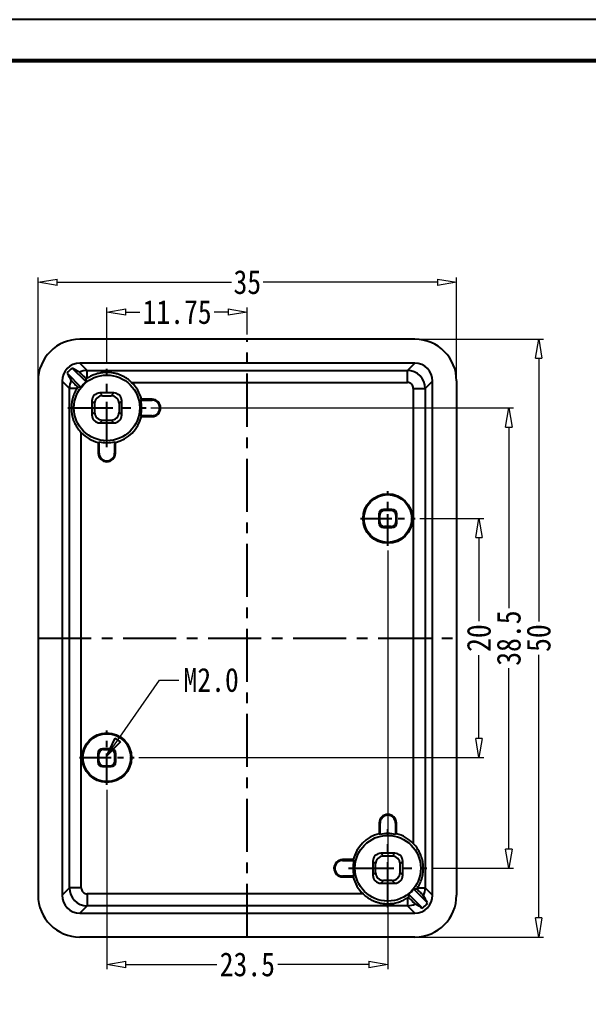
# Model space of a CAD drawing. Header units: millimetres. Extents: x -690 to 1788, y -2922 to -1928.
# Drawn here: x -596.3 to -548.7, y -2864.4 to -2782.8 of the extents above; entities that cross this region are included whole.
import ezdxf

# ---------------------------------------------------------------- set-up
doc = ezdxf.new("R2010")
doc.units = ezdxf.units.MM
doc.linetypes.add('CENTER', pattern=[50.8, 31.75, -6.35, 6.35, -6.35])
doc.layers.add('dim', color=3, linetype='Continuous', lineweight=9)
doc.layers.add('from', color=7, linetype='Continuous')
doc.styles.add('FFS', font='', dxfattribs={"width": 0.85})
doc.styles.get('FFS').set_extended_font_data('FangSong_GB2312')
doc.dimstyles.new('YanXiu', dxfattribs={"dimtxt": 2.5, "dimasz": 2.2, "dimexe": 1, "dimexo": 0.6, "dimgap": 0.66, "dimtad": 0, "dimzin": 9, "dimdsep": 46, "dimtxsty": 'FFS', "dimblk": 'CLOSEDBLANK', "dimcen": 0, "dimclrd": 256, "dimclre": 131, "dimclrt": 42, "dimazin": 0, "dimtfac": 1, "dimtofl": 0, "dimtmove": 0, "dimatfit": 3, "dimldrblk": 'CLOSEDBLANK', "dimfxl": 1, "dimlwd": 5, "dimlwe": 5, "dimarcsym": 0})

# ---------------------------------------------------------------- blocks, each defined once
blk = doc.blocks.new('_ClosedBlank')
at = {"color": 0, "linetype": 'ByBlock', "lineweight": -2}
for p, q in [((-1, 0.167), (0, 0)), ((-1, 0.167), (-1, -0.167)), ((0, 0), (-1, -0.167))]:
    blk.add_line(p, q, dxfattribs=at)
blk = doc.blocks.new('*D6')
at = {"layer": 'Defpoints', "color": 0, "transparency": 16777216}
for p in [(3711.599, -2319.623, 0), (3716.947, -2319.623), (3688.099, -2339.623, 0)]:
    blk.add_point(p, dxfattribs=at)
at = {"layer": 'dim', "color": 131, "lineweight": 5, "transparency": 16777216}
for p, q in [((3711.999, -2319.623), (3717.347, -2319.623)), ((3688.499, -2339.623), (3717.347, -2339.623))]:
    blk.add_line(p, q, dxfattribs=at)
at = {"layer": 'dim', "lineweight": 5, "transparency": 16777216}
for p, q in [((3716.947, -2321.223), (3716.947, -2328.208)), ((3716.947, -2338.023), (3716.947, -2331.038))]:
    blk.add_line(p, q, dxfattribs=at)
at = {"layer": 'dim', "lineweight": 5, "transparency": 16777216, "xscale": 1.6, "yscale": 1.6, "zscale": 1.6}
for p, rotation in [((3716.947, -2319.623), 90), ((3716.947, -2339.623), 270)]:
    blk.add_blockref('_ClosedBlank', p, dxfattribs=dict(at, rotation=rotation))
at = {"layer": 'dim', "color": 42, "transparency": 16777216, "insert": (3716.947, -2329.623), "char_height": 2, "attachment_point": 5, "rotation": 90, "style": 'FFS'}
blk.add_mtext('20', dxfattribs=at)
blk = doc.blocks.new('*D7')
at = {"layer": 'Defpoints', "color": 0, "transparency": 16777216}
for p in [(3689.097, -2310.373, 0), (3719.447, -2310.373), (3712.597, -2348.873, 0)]:
    blk.add_point(p, dxfattribs=at)
at = {"layer": 'dim', "color": 131, "lineweight": 5, "transparency": 16777216}
for p, q in [((3689.497, -2310.373), (3719.847, -2310.373)), ((3712.997, -2348.873), (3719.847, -2348.873))]:
    blk.add_line(p, q, dxfattribs=at)
at = {"layer": 'dim', "lineweight": 5, "transparency": 16777216}
for p, q in [((3719.447, -2311.973), (3719.447, -2327.119)), ((3719.447, -2347.273), (3719.447, -2332.127))]:
    blk.add_line(p, q, dxfattribs=at)
at = {"layer": 'dim', "lineweight": 5, "transparency": 16777216, "xscale": 1.6, "yscale": 1.6, "zscale": 1.6}
for p, rotation in [((3719.447, -2310.373), 90), ((3719.447, -2348.873), 270)]:
    blk.add_blockref('_ClosedBlank', p, dxfattribs=dict(at, rotation=rotation))
at = {"layer": 'dim', "color": 42, "transparency": 16777216, "insert": (3719.447, -2329.623), "char_height": 2, "attachment_point": 5, "rotation": 90, "style": 'FFS'}
blk.add_mtext('38.5', dxfattribs=at)
blk = doc.blocks.new('*D8')
at = {"layer": 'Defpoints', "color": 0, "transparency": 16777216}
for p in [(3711.576, -2304.623, 0), (3721.947, -2304.623), (3711.576, -2354.623, 0)]:
    blk.add_point(p, dxfattribs=at)
at = {"layer": 'dim', "color": 131, "lineweight": 5, "transparency": 16777216}
for p, q in [((3711.975, -2304.623), (3722.347, -2304.623)), ((3711.975, -2354.623), (3722.347, -2354.623))]:
    blk.add_line(p, q, dxfattribs=at)
at = {"layer": 'dim', "lineweight": 5, "transparency": 16777216}
for p, q in [((3721.947, -2306.223), (3721.947, -2328.222)), ((3721.947, -2353.023), (3721.947, -2331.025))]:
    blk.add_line(p, q, dxfattribs=at)
at = {"layer": 'dim', "lineweight": 5, "transparency": 16777216, "xscale": 1.6, "yscale": 1.6, "zscale": 1.6}
for p, rotation in [((3721.947, -2304.623), 90), ((3721.947, -2354.623), 270)]:
    blk.add_blockref('_ClosedBlank', p, dxfattribs=dict(at, rotation=rotation))
at = {"layer": 'dim', "color": 42, "transparency": 16777216, "insert": (3721.947, -2329.623), "char_height": 2, "attachment_point": 5, "rotation": 90, "style": 'FFS'}
blk.add_mtext('50', dxfattribs=at)
blk = doc.blocks.new('*D9')
at = {"layer": 'Defpoints', "color": 0, "transparency": 16777216}
for p in [(3697.572, -2302.361), (3697.572, -2304.623, 0), (3685.822, -2307.098, 0)]:
    blk.add_point(p, dxfattribs=at)
at = {"layer": 'dim', "color": 131, "lineweight": 5, "transparency": 16777216}
for p, q in [((3685.822, -2306.699), (3685.822, -2301.962)), ((3697.572, -2304.223), (3697.572, -2301.962))]:
    blk.add_line(p, q, dxfattribs=at)
at = {"layer": 'dim', "lineweight": 5, "transparency": 16777216}
for p, q in [((3687.422, -2302.361), (3688.587, -2302.361)), ((3695.972, -2302.361), (3694.808, -2302.361))]:
    blk.add_line(p, q, dxfattribs=at)
at = {"layer": 'dim', "lineweight": 5, "transparency": 16777216, "xscale": 1.6, "yscale": 1.6, "zscale": 1.6, "rotation": 180}
blk.add_blockref('_ClosedBlank', (3685.822, -2302.361), dxfattribs=at)
at = {"layer": 'dim', "lineweight": 5, "transparency": 16777216, "xscale": 1.6, "yscale": 1.6, "zscale": 1.6}
blk.add_blockref('_ClosedBlank', (3697.572, -2302.361), dxfattribs=at)
at = {"layer": 'dim', "color": 42, "transparency": 16777216, "insert": (3691.697, -2302.361), "char_height": 2, "attachment_point": 5, "style": 'FFS'}
blk.add_mtext('11.75', dxfattribs=at)
blk = doc.blocks.new('*D10')
at = {"layer": 'Defpoints', "color": 0, "transparency": 16777216}
for p in [(3715.072, -2299.861), (3680.072, -2308.12, 0), (3715.072, -2308.12, 0)]:
    blk.add_point(p, dxfattribs=at)
at = {"layer": 'dim', "color": 131, "lineweight": 5, "transparency": 16777216}
for p, q in [((3680.072, -2307.72), (3680.072, -2299.462)), ((3715.072, -2307.72), (3715.072, -2299.462))]:
    blk.add_line(p, q, dxfattribs=at)
at = {"layer": 'dim', "lineweight": 5, "transparency": 16777216}
for p, q in [((3681.672, -2299.861), (3696.244, -2299.861)), ((3713.472, -2299.861), (3698.9, -2299.861))]:
    blk.add_line(p, q, dxfattribs=at)
at = {"layer": 'dim', "lineweight": 5, "transparency": 16777216, "xscale": 1.6, "yscale": 1.6, "zscale": 1.6, "rotation": 180}
blk.add_blockref('_ClosedBlank', (3680.072, -2299.861), dxfattribs=at)
at = {"layer": 'dim', "lineweight": 5, "transparency": 16777216, "xscale": 1.6, "yscale": 1.6, "zscale": 1.6}
blk.add_blockref('_ClosedBlank', (3715.072, -2299.861), dxfattribs=at)
at = {"layer": 'dim', "color": 42, "transparency": 16777216, "insert": (3697.572, -2299.861), "char_height": 2, "attachment_point": 5, "style": 'FFS'}
blk.add_mtext('35', dxfattribs=at)
blk = doc.blocks.new('*D11')
at = {"layer": 'Defpoints', "color": 0, "transparency": 16777216}
for p in [(3709.322, -2321.9, 0), (3685.822, -2341.9, 0), (3709.322, -2356.922)]:
    blk.add_point(p, dxfattribs=at)
at = {"layer": 'dim', "color": 131, "lineweight": 5, "transparency": 16777216}
for p, q in [((3709.322, -2322.3), (3709.322, -2357.321)), ((3685.822, -2342.3), (3685.822, -2357.321))]:
    blk.add_line(p, q, dxfattribs=at)
at = {"layer": 'dim', "lineweight": 5, "transparency": 16777216}
for p, q in [((3687.422, -2356.922), (3695.022, -2356.922)), ((3707.722, -2356.922), (3700.122, -2356.922))]:
    blk.add_line(p, q, dxfattribs=at)
at = {"layer": 'dim', "lineweight": 5, "transparency": 16777216, "xscale": 1.6, "yscale": 1.6, "zscale": 1.6, "rotation": 180}
blk.add_blockref('_ClosedBlank', (3685.822, -2356.922), dxfattribs=at)
at = {"layer": 'dim', "lineweight": 5, "transparency": 16777216, "xscale": 1.6, "yscale": 1.6, "zscale": 1.6}
blk.add_blockref('_ClosedBlank', (3709.322, -2356.922), dxfattribs=at)
at = {"layer": 'dim', "color": 42, "transparency": 16777216, "insert": (3697.572, -2356.922), "char_height": 2, "attachment_point": 5, "style": 'FFS'}
blk.add_mtext('23.5', dxfattribs=at)
blk = doc.blocks.new('*u22')
at = {"color": 7, "linetype": 'Continuous'}
for p, q in [((14.003, 25, 0), (-14.003, 25, 0)), ((14, 22.998, 0), (-14, 22.998, 0)), ((-13.386, 22.385, 0), (-14, 22.998, 0)), ((13.386, 22.385, 0), (14, 22.998, 0)), ((-15.08, 22.144, 0), (-13.925, 20.989, 0)), ((-13.489, 21.425, 0), (-14.644, 22.58, 0)), ((-13.386, 22.385, 0), (13.386, 22.385, 0)), ((-13.386, 21.736, 0), (-13.386, 22.385, 0)), ((13.386, 21.386, 0), (13.386, 22.385, 0)), ((-17.5, 21.503, 0), (-17.5, -21.503, 0)), ((-15.498, 21.5, 0), (-15.498, -21.5, 0)), ((-14.885, 20.886, 0), (-15.498, 21.5, 0)), ((-9.676, 21.386, 0), (13.386, 21.386, 0)), ((14.885, 20.886, 0), (15.498, 21.5, 0)), ((15.498, -21.5, 0), (15.498, 21.5, 0)), ((17.5, 21.503, 0), (17.5, -21.503, 0)), ((-14.236, 20.886, 0), (-14.885, 20.886, 0)), ((-14.885, -20.886, 0), (-14.885, 20.886, 0)), ((-11.164, 20.5, 0), (-12.336, 20.5, 0)), ((-12.336, 20.5, 0), (-12.109, 20.273, 0)), ((-11.164, 20.5, 0), (-11.391, 20.273, 0)), ((13.886, 20.886, 0), (14.885, 20.886, 0)), ((13.886, 20.886, 0), (13.886, -17.176, 0)), ((14.885, 20.886, 0), (14.885, -20.886, 0)), ((-13, 19.836, 0), (-13, 18.664, 0)), ((-13, 19.836, 0), (-12.773, 19.609, 0)), ((-12.773, 19.609, 0), (-12.773, 18.891, 0)), ((-12.109, 20.273, 0), (-11.391, 20.273, 0)), ((-10.5, 19.836, 0), (-10.727, 19.609, 0)), ((-10.727, 19.609, 0), (-10.727, 18.891, 0)), ((-10.5, 18.664, 0), (-10.5, 19.836, 0)), ((-8.917, 19.9, 0), (-7.97, 19.9, 0)), ((-7.97, 19.97, 0), (-8.861, 19.97, 0)), ((-7.97, 19.9, 0), (-7.97, 19.97, 0)), ((-13, 18.664, 0), (-12.773, 18.891, 0)), ((-10.5, 18.664, 0), (-10.727, 18.891, 0)), ((-12.336, 18, 0), (-12.109, 18.227, 0)), ((-12.336, 18, 0), (-11.164, 18, 0)), ((-12.109, 18.227, 0), (-11.391, 18.227, 0)), ((-11.164, 18, 0), (-11.391, 18.227, 0)), ((-7.97, 18.6, 0), (-8.917, 18.6, 0)), ((-8.861, 18.53, 0), (-7.97, 18.53, 0)), ((-7.97, 18.6, 0), (-7.97, 18.53, 0)), ((-13.886, -20.886, 0), (-13.886, 17.176, 0)), ((-12.47, 16.361, 0), (-12.47, 15.47, 0)), ((-12.4, 15.47, 0), (-12.4, 16.417, 0)), ((-11.1, 16.417, 0), (-11.1, 15.47, 0)), ((-11.03, 15.47, 0), (-11.03, 16.361, 0)), ((-12.4, 15.47, 0), (-12.47, 15.47, 0)), ((-11.1, 15.47, 0), (-11.03, 15.47, 0)), ((11.399, 10.75, 0), (11.468, 10.68, 0)), ((12.101, 10.75, 0), (11.399, 10.75, 0)), ((12.032, 10.68, 0), (11.468, 10.68, 0)), ((12.101, 10.75, 0), (12.032, 10.68, 0)), ((11, 10.351, 0), (11.07, 10.282, 0)), ((11, 10.351, 0), (11, 9.649, 0)), ((11.07, 10.282, 0), (11.07, 9.718, 0)), ((12.5, 10.351, 0), (12.43, 10.282, 0)), ((12.43, 10.282, 0), (12.43, 9.718, 0)), ((12.5, 9.649, 0), (12.5, 10.351, 0)), ((11, 9.649, 0), (11.07, 9.718, 0)), ((11.399, 9.25, 0), (11.468, 9.32, 0)), ((11.399, 9.25, 0), (12.101, 9.25, 0)), ((12.032, 9.32, 0), (11.468, 9.32, 0)), ((12.101, 9.25, 0), (12.032, 9.32, 0)), ((12.5, 9.649, 0), (12.43, 9.718, 0)), ((-12.5, -9.649, 0), (-12.5, -10.351, 0)), ((-12.5, -9.649, 0), (-12.43, -9.718, 0)), ((-12.43, -10.282, 0), (-12.43, -9.718, 0)), ((-11.399, -9.25, 0), (-12.101, -9.25, 0)), ((-12.101, -9.25, 0), (-12.032, -9.32, 0)), ((-12.032, -9.32, 0), (-11.468, -9.32, 0)), ((-11.399, -9.25, 0), (-11.468, -9.32, 0)), ((-11, -9.649, 0), (-11.07, -9.718, 0)), ((-11.07, -10.282, 0), (-11.07, -9.718, 0)), ((-11, -10.351, 0), (-11, -9.649, 0)), ((-12.5, -10.351, 0), (-12.43, -10.282, 0)), ((-11, -10.351, 0), (-11.07, -10.282, 0)), ((-12.101, -10.75, 0), (-12.032, -10.68, 0)), ((-12.101, -10.75, 0), (-11.399, -10.75, 0)), ((-12.032, -10.68, 0), (-11.468, -10.68, 0)), ((-11.399, -10.75, 0), (-11.468, -10.68, 0)), ((11.03, -15.47, 0), (11.03, -16.361, 0)), ((11.03, -15.47, 0), (11.1, -15.47, 0)), ((11.1, -16.417, 0), (11.1, -15.47, 0)), ((12.4, -15.47, 0), (12.4, -16.417, 0)), ((12.47, -15.47, 0), (12.4, -15.47, 0)), ((12.47, -16.361, 0), (12.47, -15.47, 0)), ((7.97, -18.6, 0), (7.97, -18.53, 0)), ((8.861, -18.53, 0), (7.97, -18.53, 0)), ((7.97, -18.6, 0), (8.917, -18.6, 0)), ((10.5, -18.664, 0), (10.727, -18.891, 0)), ((10.5, -18.664, 0), (10.5, -19.836, 0)), ((11.164, -18, 0), (11.391, -18.227, 0)), ((12.336, -18, 0), (11.164, -18, 0)), ((12.109, -18.227, 0), (11.391, -18.227, 0)), ((12.336, -18, 0), (12.109, -18.227, 0)), ((13, -18.664, 0), (12.773, -18.891, 0)), ((13, -19.836, 0), (13, -18.664, 0)), ((10.727, -19.609, 0), (10.727, -18.891, 0)), ((12.773, -19.609, 0), (12.773, -18.891, 0)), ((7.97, -19.9, 0), (7.97, -19.97, 0)), ((8.917, -19.9, 0), (7.97, -19.9, 0)), ((7.97, -19.97, 0), (8.861, -19.97, 0)), ((10.5, -19.836, 0), (10.727, -19.609, 0)), ((11.164, -20.5, 0), (11.391, -20.273, 0)), ((12.109, -20.273, 0), (11.391, -20.273, 0)), ((12.336, -20.5, 0), (12.109, -20.273, 0)), ((13, -19.836, 0), (12.773, -19.609, 0)), ((-14.885, -20.886, 0), (-15.498, -21.5, 0)), ((-13.886, -20.886, 0), (-14.885, -20.886, 0)), ((11.164, -20.5, 0), (12.336, -20.5, 0)), ((15.08, -22.144, 0), (13.925, -20.989, 0)), ((14.236, -20.886, 0), (14.885, -20.886, 0)), ((14.885, -20.886, 0), (15.498, -21.5, 0)), ((-13.386, -21.386, 0), (-13.386, -22.385, 0)), ((9.676, -21.386, 0), (-13.386, -21.386, 0)), ((13.386, -21.736, 0), (13.386, -22.385, 0)), ((13.489, -21.425, 0), (14.644, -22.58, 0)), ((-13.386, -22.385, 0), (-14, -22.998, 0)), ((13.386, -22.385, 0), (-13.386, -22.385, 0)), ((13.386, -22.385, 0), (14, -22.998, 0)), ((-14, -22.998, 0), (14, -22.998, 0)), ((14.003, -25, 0), (-14.003, -25, 0))]:
    blk.add_line(p, q, dxfattribs=at)
at = {"color": 1, "linetype": 'CENTER', "ltscale": 0.14}
for p, q in [((0, -25), (0, 25)), ((-17.5, 0), (17.5, 0))]:
    blk.add_line(p, q, dxfattribs=at)
at = {"color": 1, "linetype": 'CENTER', "ltscale": 0.119077}
for p, q in [((-11.75, 15.975), (-11.75, 22.525)), ((-15.025, 19.25), (-8.475, 19.25)), ((11.75, -22.525), (11.75, -15.975)), ((8.475, -19.25), (15.025, -19.25))]:
    blk.add_line(p, q, dxfattribs=at)
at = {"color": 1, "linetype": 'CENTER', "ltscale": 0.082793}
for p, q in [((11.75, 7.723), (11.75, 12.277)), ((9.473, 10), (14.027, 10)), ((-11.75, -12.277), (-11.75, -7.723)), ((-14.027, -10), (-9.473, -10))]:
    blk.add_line(p, q, dxfattribs=at)
at = {"color": 7, "linetype": 'Continuous'}
for centre, radius in [((-11.75, 19.25, 0), 2.75), ((11.75, 10, 0), 2.07), ((11.75, 10, 0), 2), ((-11.75, -10, 0), 2.07), ((-11.75, -10, 0), 2), ((11.75, -19.25, 0), 2.75)]:
    blk.add_circle(centre, radius, dxfattribs=at)
for centre, radius, start, end in [((-13.384, 20.885, 0), 1.5, 90.07074, 116.2067), ((13.384, 20.884, 0), 1.501, 0.07662, 89.9238), ((-13.385, 20.884, 0), 1.5, 153.79445, 179.92854), ((-11.75, 19.25, 0), 2.785, 128.65044, 141.34956), ((-11.801, 19.309, 0), 2.898, 123.15582, 125.17794), ((-11.75, 19.25, 0), 2.977, 13.99284, 45.84712), ((13.387, 20.887, 0), 0.499, 359.97921, 90.02079), ((-11.809, 19.301, 0), 2.898, 144.82207, 146.84423), ((-13.461, 12.621, 0), 8.381, 93.17086, 94.90196), ((-16.362, 25.83, 0), 9.518, 321.46222, 321.99754), ((-11.75, 19.25, 0), 2.907, 347.07997, 12.92003), ((-7.97, 19.25, 0), 0.72, 270, 90), ((-7.97, 19.25, 0), 0.65, 270, 90), ((-11.75, 19.25, 0), 2.977, 283.99284, 346.00716), ((-16.332, 12.693, 0), 9.481, 38.00139, 38.53885), ((-11.75, 19.25, 0), 2.977, 224.15288, 256.00716), ((-18.307, 23.832, 0), 9.481, 308.00139, 308.53885), ((-11.75, 19.25, 0), 2.907, 257.07997, 282.92003), ((-5.17, 23.862, 0), 9.518, 231.46222, 231.99754), ((-11.75, 15.47, 0), 0.72, 180, 0), ((-11.75, 15.47, 0), 0.65, 180, 0), ((11.75, -15.47, 0), 0.72, 0, 180), ((11.75, -15.47, 0), 0.65, 0, 180), ((11.75, -19.25, 0), 2.977, 103.99284, 166.00716), ((5.17, -23.862, 0), 9.518, 51.46222, 51.99754), ((11.75, -19.25, 0), 2.907, 77.07997, 102.92003), ((18.307, -23.832, 0), 9.481, 128.00139, 128.53885), ((11.75, -19.25, 0), 2.977, 44.15288, 76.00716), ((7.97, -19.25, 0), 0.72, 90, 270), ((7.97, -19.25, 0), 0.65, 90, 270), ((11.75, -19.25, 0), 2.907, 167.07997, 192.92003), ((16.332, -12.693, 0), 9.481, 218.00139, 218.53885), ((16.362, -25.83, 0), 9.518, 141.46222, 141.99754), ((11.75, -19.25, 0), 2.977, 193.99284, 225.84712), ((-13.384, -20.884, 0), 1.501, 180.07661, 269.92381), ((-13.387, -20.887, 0), 0.499, 179.97829, 270.02171), ((11.75, -19.25, 0), 2.785, 308.65044, 321.34956), ((13.461, -12.621, 0), 8.381, 273.17086, 274.90196), ((11.809, -19.301, 0), 2.898, 324.82207, 326.84423), ((13.385, -20.884, 0), 1.5, 333.79444, 359.92854), ((11.801, -19.309, 0), 2.898, 303.15582, 305.17794), ((13.384, -20.885, 0), 1.5, 270.07074, 296.2067)]:
    blk.add_arc(centre, radius, start, end, dxfattribs=at)
for centre, major_axis, ratio, start_param, end_param in [((-13.997, 21.497, 0), (2.48, -2.48), 0.998099, 2.357146, 3.926039), ((13.997, 21.497, 0), (-2.48, -2.48), 0.998099, 2.357146, 3.926039), ((-13.997, 21.497, 0), (1.063, -1.063), 0.998099, 2.357146, 3.926039), ((13.997, 21.497, 0), (-1.063, -1.063), 0.998099, 2.357146, 3.926039), ((-13.822, 21.322, 0), (1.063, -1.063), 0.998099, 2.934792, 3.348393), ((-14.592, 22.092, 0), (-2.873, 4.925), 0.069347, 1.519835, 1.641272), ((-14.592, 22.092, 0), (-4.925, 2.873), 0.069347, -1.641272, -1.519835), ((-12.335, 19.835, 0), (-0.47, 0.47), 0.999695, -0.785246, 0.785246), ((-11.165, 19.835, 0), (0.47, 0.47), 0.999695, -0.785246, 0.785246), ((-12.108, 19.608, 0), (-0.47, 0.47), 0.999695, -0.785246, 0.785246), ((-11.392, 19.608, 0), (0.47, 0.47), 0.999695, -0.785246, 0.785246), ((-12.108, 18.892, 0), (-0.47, -0.47), 0.999695, -0.785246, 0.785246), ((-11.392, 18.892, 0), (0.47, -0.47), 0.999695, -0.785246, 0.785246), ((-12.335, 18.665, 0), (0.47, 0.47), 0.999695, 2.356347, 3.926839), ((-11.165, 18.665, 0), (-0.47, 0.47), 0.999695, -3.926839, -2.356347), ((11.399, 10.351, 0), (-0.282, 0.282), 0.999695, -0.785246, 0.785246), ((11.469, 10.281, 0), (-0.282, 0.282), 0.999695, -0.785246, 0.785246), ((12.031, 10.281, 0), (0.282, 0.282), 0.999695, -0.785246, 0.785246), ((12.101, 10.351, 0), (0.282, 0.282), 0.999695, -0.785246, 0.785246), ((11.399, 9.649, 0), (0.282, 0.282), 0.999695, 2.356347, 3.926839), ((11.469, 9.719, 0), (-0.282, -0.282), 0.999695, -0.785246, 0.785246), ((12.031, 9.719, 0), (0.282, -0.282), 0.999695, -0.785246, 0.785246), ((12.101, 9.649, 0), (-0.282, 0.282), 0.999695, -3.926839, -2.356347), ((-12.101, -9.649, 0), (-0.282, 0.282), 0.999695, -0.785246, 0.785246), ((-12.031, -9.719, 0), (-0.282, 0.282), 0.999695, -0.785246, 0.785246), ((-11.469, -9.719, 0), (0.282, 0.282), 0.999695, -0.785246, 0.785246), ((-11.399, -9.649, 0), (0.282, 0.282), 0.999695, -0.785246, 0.785246), ((-12.101, -10.351, 0), (0.282, 0.282), 0.999695, 2.356347, 3.926839), ((-12.031, -10.281, 0), (-0.282, -0.282), 0.999695, -0.785246, 0.785246), ((-11.469, -10.281, 0), (0.282, -0.282), 0.999695, -0.785246, 0.785246), ((-11.399, -10.351, 0), (-0.282, 0.282), 0.999695, -3.926839, -2.356347), ((11.165, -18.665, 0), (-0.47, 0.47), 0.999695, -0.785246, 0.785246), ((11.392, -18.892, 0), (-0.47, 0.47), 0.999695, -0.785246, 0.785246), ((12.108, -18.892, 0), (0.47, 0.47), 0.999695, -0.785246, 0.785246), ((12.335, -18.665, 0), (0.47, 0.47), 0.999695, -0.785246, 0.785246), ((11.165, -19.835, 0), (0.47, 0.47), 0.999695, 2.356347, 3.926839), ((11.392, -19.608, 0), (-0.47, -0.47), 0.999695, -0.785246, 0.785246), ((12.108, -19.608, 0), (0.47, -0.47), 0.999695, -0.785246, 0.785246), ((12.335, -19.835, 0), (-0.47, 0.47), 0.999695, -3.926839, -2.356347), ((-13.997, -21.497, 0), (2.48, 2.48), 0.998099, 2.357146, 3.926039), ((-13.997, -21.497, 0), (1.063, 1.063), 0.998099, 2.357146, 3.926039), ((13.997, -21.497, 0), (-1.063, 1.063), 0.998099, 2.357146, 3.926039), ((13.997, -21.497, 0), (-2.48, 2.48), 0.998099, 2.357146, 3.926039), ((14.592, -22.092, 0), (-2.873, 4.925), 0.069347, -1.621758, -1.50032), ((14.592, -22.092, 0), (-4.925, 2.873), 0.069347, 1.50032, 1.621758), ((13.822, -21.322, 0), (-1.063, 1.063), 0.998099, 2.934792, 3.348393)]:
    blk.add_ellipse(centre, major_axis=major_axis, ratio=ratio, start_param=start_param, end_param=end_param, dxfattribs=at)
for points, start_tangent, end_tangent in [([(-13.472, 21.678, 0), (-13.597, 21.802, 0), (-13.726, 21.928, 0), (-13.847, 22.046, 0), (-13.947, 22.141, 0), (-14.015, 22.204, 0), (-14.047, 22.231, 0)], (-0.710074, 0.704127), (-0.861251, 0.50818)), ([(-11.75, 22.219, 0), (-11.988, 22.21, 0), (-12.215, 22.183, 0), (-12.43, 22.142, 0), (-12.635, 22.087, 0), (-12.832, 22.019, 0), (-13.022, 21.938, 0), (-13.207, 21.844, 0), (-13.386, 21.736, 0)], (-1, 0), (-0.837194, -0.546906)), ([(-9.676, 21.386, 0), (-9.918, 21.596, 0), (-10.174, 21.774, 0), (-10.428, 21.915, 0), (-10.68, 22.024, 0), (-10.935, 22.108, 0), (-11.199, 22.169, 0), (-11.471, 22.206, 0), (-11.75, 22.219, 0)], (-0.717484, 0.696575), (-1, 0)), ([(-14.731, 21.547, 0), (-14.704, 21.515, 0), (-14.641, 21.447, 0), (-14.546, 21.347, 0), (-14.428, 21.226, 0), (-14.302, 21.097, 0), (-14.178, 20.972, 0)], (0.50818, -0.861251), (0.704127, -0.710074)), ([(-13.489, 21.425, 0), (-13.484, 21.509, 0), (-13.478, 21.593, 0), (-13.472, 21.678, 0)], (0.055382, 0.998465), (0.084302, 0.99644)), ([(-14.236, 20.886, 0), (-14.473, 20.445, 0), (-14.622, 20.012, 0), (-14.702, 19.574, 0), (-14.717, 19.132, 0), (-14.667, 18.691, 0), (-14.555, 18.268, 0), (-14.381, 17.861, 0), (-14.15, 17.49, 0), (-13.886, 17.176, 0)], (-0.546905, -0.837195), (0.696575, -0.717484)), ([(14.236, -20.886, 0), (14.473, -20.445, 0), (14.622, -20.012, 0), (14.702, -19.574, 0), (14.717, -19.132, 0), (14.667, -18.691, 0), (14.555, -18.268, 0), (14.381, -17.861, 0), (14.15, -17.49, 0), (13.886, -17.176, 0)], (0.546905, 0.837195), (-0.696575, 0.717484)), ([(14.731, -21.547, 0), (14.704, -21.515, 0), (14.641, -21.447, 0), (14.546, -21.347, 0), (14.428, -21.226, 0), (14.302, -21.097, 0), (14.178, -20.972, 0)], (-0.50818, 0.861251), (-0.704127, 0.710074)), ([(9.676, -21.386, 0), (9.918, -21.596, 0), (10.174, -21.774, 0), (10.428, -21.915, 0), (10.68, -22.024, 0), (10.935, -22.108, 0), (11.199, -22.169, 0), (11.471, -22.206, 0), (11.75, -22.219, 0)], (0.717484, -0.696575), (1, 0)), ([(11.75, -22.219, 0), (11.988, -22.21, 0), (12.215, -22.183, 0), (12.43, -22.142, 0), (12.635, -22.087, 0), (12.832, -22.019, 0), (13.022, -21.938, 0), (13.207, -21.844, 0), (13.386, -21.736, 0)], (1, 0), (0.837194, 0.546906)), ([(13.489, -21.425, 0), (13.484, -21.509, 0), (13.478, -21.593, 0), (13.472, -21.678, 0)], (-0.055382, -0.998465), (-0.084302, -0.99644)), ([(13.472, -21.678, 0), (13.597, -21.802, 0), (13.726, -21.928, 0), (13.847, -22.046, 0), (13.947, -22.141, 0), (14.015, -22.204, 0), (14.047, -22.231, 0)], (0.710074, -0.704127), (0.861251, -0.50818))]:
    blk.add_spline(points, degree=3, dxfattribs=dict(at, start_tangent=start_tangent, end_tangent=end_tangent))
at = {"layer": 'dim', "color": 42, "insert": (-5.339, -3.511, 0), "char_height": 2, "attachment_point": 4, "style": 'FFS'}
blk.add_mtext('M2.0', dxfattribs=at)
at = {"layer": 'dim'}
for base, p1, p2, picture, middle in [((17.5, 29.762, 0), (-17.5, 21.503, 0), (17.5, 21.503, 0), '*D10', (0, 29.762, 0)), ((0, 27.262, 0), (-11.75, 22.525), (0, 25, 0), '*D9', (-5.875, 27.262, 0)), ((11.75, -27.298, 0), (-11.75, -12.277), (11.75, 7.723), '*D11', (0, -27.298, 0))]:
    dim = blk.add_linear_dim(base=base, p1=p1, p2=p2, dimstyle='YanXiu', override={"dimtxt": 2, "dimasz": 1.6, "dimexe": 0.3998, "dimexo": 0.3998, "dimgap": 0.3998}, dxfattribs=at)
    dim.commit()
    dim.dimension.update_dxf_attribs({"geometry": picture, "text_midpoint": middle, "insert": (-3697.572, 2329.623)})
for base, p1, p2, picture, middle in [((24.375, 25, 0), (14.003, -25, 0), (14.003, 25, 0), '*D8', (24.375, 0, 0)), ((21.875, 19.25, 0), (15.025, -19.25), (-8.475, 19.25), '*D7', (21.875, 0, 0)), ((19.375, 10, 0), (-9.473, -10), (14.027, 10), '*D6', (19.375, 0, 0))]:
    dim = blk.add_linear_dim(base=base, p1=p1, p2=p2, angle=90, dimstyle='YanXiu', override={"dimtxt": 2, "dimasz": 1.6, "dimexe": 0.3998, "dimexo": 0.3998, "dimgap": 0.3998}, dxfattribs=at)
    dim.commit()
    dim.dimension.update_dxf_attribs({"geometry": picture, "text_midpoint": middle, "insert": (-3697.572, 2329.623)})
at = {"layer": 'dim', "annotation_type": 0, "has_hookline": 1, "hookline_direction": 0, "text_width": 5.505}
blk.add_leader([(-11.75, -9.833, 0), (-7.339, -3.511, 0), (-5.739, -3.511, 0)], dimstyle='YanXiu', override={"dimtxt": 2, "dimasz": 1.6, "dimexe": 0.3998, "dimexo": 0.3998, "dimgap": 0.3998}, dxfattribs=at)

msp = doc.modelspace()

# ---------------------------------------------------------------- linework, layer by layer
at = {"layer": 'from', "elevation": 0}
msp.add_lwpolyline([(-690.438, -2921.716), (-490.477, -2921.716), (-490.477, -2782.761), (-690.438, -2782.761)], close=True, dxfattribs=at)
at = {"layer": 'from', "const_width": 0.345, "elevation": 0}
msp.add_lwpolyline([(-686.992, -2918.27), (-686.992, -2786.207), (-493.923, -2786.207), (-493.923, -2918.27), (-686.992, -2918.27)], dxfattribs=at)

# ---------------------------------------------------------------- block references
msp.add_blockref('*u22', (-577.283, -2834.495, 0))

doc.saveas('drawing.dxf')
